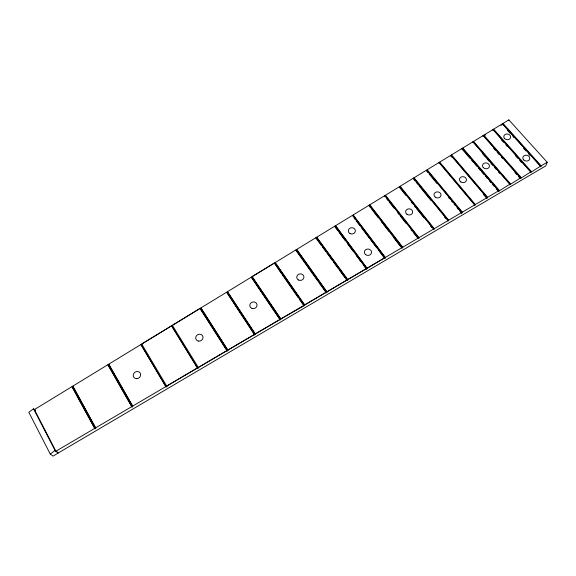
<?xml version="1.0" encoding="UTF-8"?>
<svg xmlns="http://www.w3.org/2000/svg" width="576" height="576" viewBox="0 0 576 576"><rect width="100%" height="100%" fill="white"/><g stroke="black" fill="none" stroke-linecap="round" stroke-linejoin="round"><path stroke-width="0.86" d="M363.262 264.708L366.473 269.021L367.222 268.574L335.542 225.713L352.483 215.366L352.476 215.899L353.196 214.927L369.072 205.236L401.954 248.148L402.689 247.709L402.754 247.205L369.785 204.797L384.703 195.689L418.241 238.097L418.154 238.615L418.882 238.183L418.968 237.672L385.409 195.257L399.442 186.689L433.534 229.104L433.433 229.63L434.261 228.679L447.97 220.608L413.352 178.193L400.14 186.264L400.082 186.826L434.153 229.205M369.072 205.236L369.05 205.776L369.785 204.797M366.473 269.021L334.814 226.152L316.735 237.197L316.771 237.708L347.753 280.03L346.997 280.476L345.946 279.043M367.222 268.574L335.542 225.713M384.703 195.689L384.66 196.243L385.409 195.257M353.196 214.927L385.51 257.818L384.768 258.257L352.483 215.366M399.442 186.689L399.384 187.25L400.082 186.826M413.352 178.193L413.28 178.762L414.043 177.768L426.521 170.158L461.642 212.566L461.506 213.113L459.814 211.061M428.126 172.778L426.427 170.726L426.521 170.158M461.506 213.113L462.226 212.688L427.118 170.309L427.205 169.733L438.998 162.533L474.602 204.948L474.451 205.495L475.315 204.53L486.914 197.705L450.85 155.297L439.682 162.115L438.898 163.116L438.998 162.533M451.894 157.255L450.734 155.887L450.85 155.297M450.734 155.887L451.526 154.886L462.125 148.414L498.629 190.814L498.449 191.376L509.803 184.241L472.874 141.847L462.802 148.003L461.995 149.011L470.095 158.422M461.995 149.011L462.125 148.414M447.97 220.608L447.854 221.141L448.69 220.183L461.642 212.566M472.874 141.847L472.738 142.445L473.544 141.437L483.134 135.583L520.466 177.97L520.265 178.546L518.486 176.53M462.226 212.688L462.355 212.148L474.602 204.948M483.134 135.583L482.983 136.188L483.804 135.173L492.955 129.586L530.669 171.965L530.46 172.548L540.454 166.212L502.358 123.84L493.618 129.182L492.79 130.198L492.955 129.586M227.974 350.496L200.887 307.93L226.67 292.19L254.52 334.454L227.822 350.1L227.174 350.971L227.023 350.568L198.353 367.459L198.547 367.841L197.719 368.294L171.569 325.8L141.718 344.038L166.918 386.438L166.104 386.935L140.918 344.52L108.706 364.205L132.862 406.462L132.034 406.966L107.899 364.694L72.814 386.129L95.854 428.227L95.018 428.738L71.986 386.633L34.402 409.594L55.915 451.217L58.27 452.981L545.774 165.895L547.2 162.245L508.853 119.88L503.021 123.437L502.848 124.056L540.914 166.392L540.23 166.795L540.454 166.212M508.622 120.658L508.853 119.88M483.264 194.162L486.749 198.259L486.914 197.705M486.749 198.259L487.62 197.287L498.629 190.814M509.803 184.241L509.609 184.81L520.466 177.97M520.265 178.546L530.669 171.965M540.914 166.392L541.138 165.809L547.2 162.245M33.523 408.794L28.8 412.258L50.249 454.046L53.093 456.12L58.313 452.952L55.08 450.518L33.523 408.794L35.561 410.494M50.249 454.046L55.08 450.518M483.35 136.246L485.647 134.827M500.969 125.381L503.266 123.962M226.67 292.19L254.606 334.829L255.398 334.368L227.426 291.722L251.388 277.092L280.159 319.795L280.858 318.91L303.912 305.345L274.414 263.038L252.115 276.595L280.879 318.946L304.733 305.338L304.682 304.891L326.182 292.248L326.21 292.709L326.966 292.262L326.945 291.802L346.997 280.001L346.997 280.476M275.155 262.584L295.913 249.905L326.218 292.298L304.711 304.934L275.155 262.584L304.733 305.338M296.647 249.458L316.001 237.636L347.04 280.058L326.974 291.845L296.647 249.458L326.966 292.262M72.338 386.993L73.159 386.489M108.202 365.076L109.008 364.586M141.178 344.923L141.97 344.441L141.718 344.038L171.59 325.822L197.719 368.294M171.806 326.246L172.591 325.771L172.375 325.346L200.095 308.376L227.052 350.604L198.353 367.459M227.174 350.971L200.297 308.844L201.067 308.376M226.814 292.651L227.578 292.183M280.159 319.795L251.503 277.567L252.259 277.106L252.144 276.638L274.414 263.038L281.102 272.995M274.5 263.52L275.242 263.066M317.866 281.038L295.978 250.409L296.712 249.955M321.286 245.326L316.044 238.154L316.771 237.708M338.054 230.983L334.836 226.67L335.556 226.231M426.427 170.726L427.118 170.309M166.687 386.078L197.532 367.913L166.687 386.078L166.918 386.438M385.553 257.321L402.019 247.637M402.754 247.205L418.241 238.097M418.968 237.672L433.534 229.104M55.915 451.217L94.687 428.422L95.018 428.738M72.814 386.129L95.53 427.918L131.76 406.627L132.034 406.966M108.706 364.205L132.588 406.13L165.874 386.575L166.104 386.935M34.402 409.594L35.64 410.623M503.021 123.437L541.138 165.809M507.535 130.414L509.911 133.063M512.885 136.368L514.073 137.693M523.584 148.277L525.96 150.919M528.336 153.569L530.122 155.556M493.618 129.182L531.36 171.562M493.452 129.794L531.151 172.138M501.163 139.608L503.554 142.294M505.944 144.986L507.139 146.333M515.513 155.743L517.903 158.429M519.696 160.445L521.489 162.461M483.804 135.173L521.158 177.559M483.653 135.778L520.956 178.135M493.632 148.291L495.41 150.307M497.189 152.323L498.96 154.339M501.329 157.032L502.51 158.371M514.937 172.49L516.715 174.506M473.544 141.437L510.502 183.83M473.407 142.042L510.307 184.399M482.688 153.878L485.611 157.241M486.785 158.587L489.125 161.273M490.882 163.296L492.638 165.312M494.395 167.328L496.152 169.344M498.492 172.037L499.658 173.376M462.802 148.003L499.327 190.404M462.665 148.594L499.154 190.966M471.254 159.768L473.566 162.461M474.725 163.8L477.036 166.493M478.195 167.839L480.514 170.532M481.666 171.871L483.984 174.564M485.143 175.91L487.454 178.596M489.19 180.619L490.925 182.635M492.667 184.651L494.402 186.667M496.138 188.683L497.873 190.706M451.526 154.886L487.62 197.287M451.411 155.47L487.454 197.849M439.682 162.115L475.315 204.53M439.574 162.698L475.164 205.078M427.205 169.733L462.355 212.148M429.257 174.146L437.177 183.715M448.495 197.388L449.626 198.756M451.325 200.808L452.455 202.176M454.154 204.221L455.285 205.589M456.984 207.641L458.683 209.693M414.043 177.768L448.69 220.183M413.971 178.337L448.574 220.723M413.842 179.46L414.979 180.85M416.11 182.239L417.816 184.32M418.946 185.71L430.848 200.297M444.456 216.972L445.586 218.362M400.14 186.264L434.261 228.679M399.938 187.942L406.08 195.588M411.66 202.536L412.776 203.926M414.454 206.006L415.57 207.396M416.686 208.786L423.943 217.814M430.639 226.152L431.755 227.542M385.366 195.811L418.882 238.183M386.856 199.022L387.958 200.412M389.052 201.802L393.998 208.051M397.836 212.911L398.938 214.301M400.032 215.69L406.073 223.33M411.019 229.586L412.114 230.976M413.215 232.366L417.607 237.924M369.756 205.344L402.689 247.709M369.598 206.482L370.692 207.893M371.794 209.304L378.374 217.778M381.665 222.019L382.759 223.43M383.854 224.842L388.793 231.199M393.732 237.55L400.313 246.024M353.189 215.46L385.51 257.818M354.089 218.016L355.169 219.427M356.242 220.838L360.014 225.778M361.627 227.902L369.698 238.486M370.778 239.897L376.697 247.666M378.31 249.782L384.768 258.257M339.127 232.416L345.024 240.307M347.702 243.9L353.066 251.078M356.285 255.384L360.576 261.122M316.735 237.197L347.789 279.605L366.516 268.553L347.753 279.562L347.753 280.03M322.337 246.758L326.009 251.784M327.06 253.217L332.309 260.388M333.353 261.828L338.602 268.999M339.653 270.432L344.902 277.61M318.91 282.499L326.21 292.709M282.125 274.457L298.375 297.778M299.398 299.232L303.97 305.791M252.259 277.106L280.937 319.342M227.426 291.722L255.298 333.979L280.109 319.414L255.283 333.95L255.398 334.368M200.866 307.901L227.844 350.129L254.52 334.454L254.606 334.829M198.547 367.841L172.354 325.318L200.117 308.405L200.297 308.844M140.918 344.52L165.874 386.575M107.899 364.694L131.76 406.627M71.986 386.633L94.687 428.422M251.388 277.092L251.503 277.567M295.913 249.905L295.978 250.409M316.001 237.636L316.044 238.154M334.814 226.152L334.836 226.67M384.811 257.76L367.265 268.114L384.811 257.76M198.626 341.114A3.722 3.413 -24.8 0 0 202.838 336.355A3.722 3.413 -24.8 0 0 196.61 335.556A3.722 3.413 -24.8 0 0 198.626 341.114M136.822 378.67A3.83 3.463 -34.4 0 0 140.234 373.111A3.83 3.463 -34.4 0 0 133.79 373.486A3.83 3.463 -34.4 0 0 136.822 378.67M252.094 308.455A3.65 3.348 -14.9 0 0 257.004 304.618A3.65 3.348 -14.9 0 0 251.143 302.731A3.65 3.348 -14.9 0 0 252.094 308.455M350.064 233.575A3.535 3.139 -0.5 0 0 355.363 230.839A3.535 3.139 -0.5 0 0 350.05 228.139A3.535 3.139 -0.5 0 0 350.064 233.575M365.63 254.635A3.586 3.211 1.9 0 0 371.484 252.835A3.586 3.211 1.9 0 0 366.775 249.178A3.586 3.211 1.9 0 0 365.63 254.635M406.894 214.243A3.528 3.082 5 0 0 412.618 212.494A3.528 3.082 5 0 0 407.909 208.994A3.528 3.082 5 0 0 406.894 214.243M483.35 167.674A3.499 2.938 9.2 0 0 489.269 166.954A3.499 2.938 9.2 0 0 485.294 162.929A3.499 2.938 9.2 0 0 483.35 167.674M523.685 159.919A3.514 2.909 11.4 0 0 529.603 159.25A3.514 2.909 11.4 0 0 525.571 155.218A3.514 2.909 11.4 0 0 523.685 159.919M504.662 138.607A3.456 2.844 9.4 0 0 510.494 137.902A3.456 2.844 9.4 0 0 506.527 133.999A3.456 2.844 9.4 0 0 504.662 138.607M298.469 279.986A3.6 3.276 -6.9 0 0 303.926 277.135A3.6 3.276 -6.9 0 0 298.598 274.298A3.6 3.276 -6.9 0 0 298.469 279.986M460.814 181.908A3.506 2.981 8.2 0 0 466.43 180.202A3.506 2.981 8.2 0 0 461.671 176.818A3.506 2.981 8.2 0 0 460.814 181.908M435.319 197.201A3.514 3.031 6.8 0 0 440.986 195.473A3.514 3.031 6.8 0 0 436.248 192.031A3.514 3.031 6.8 0 0 435.319 197.201"/></g></svg>
